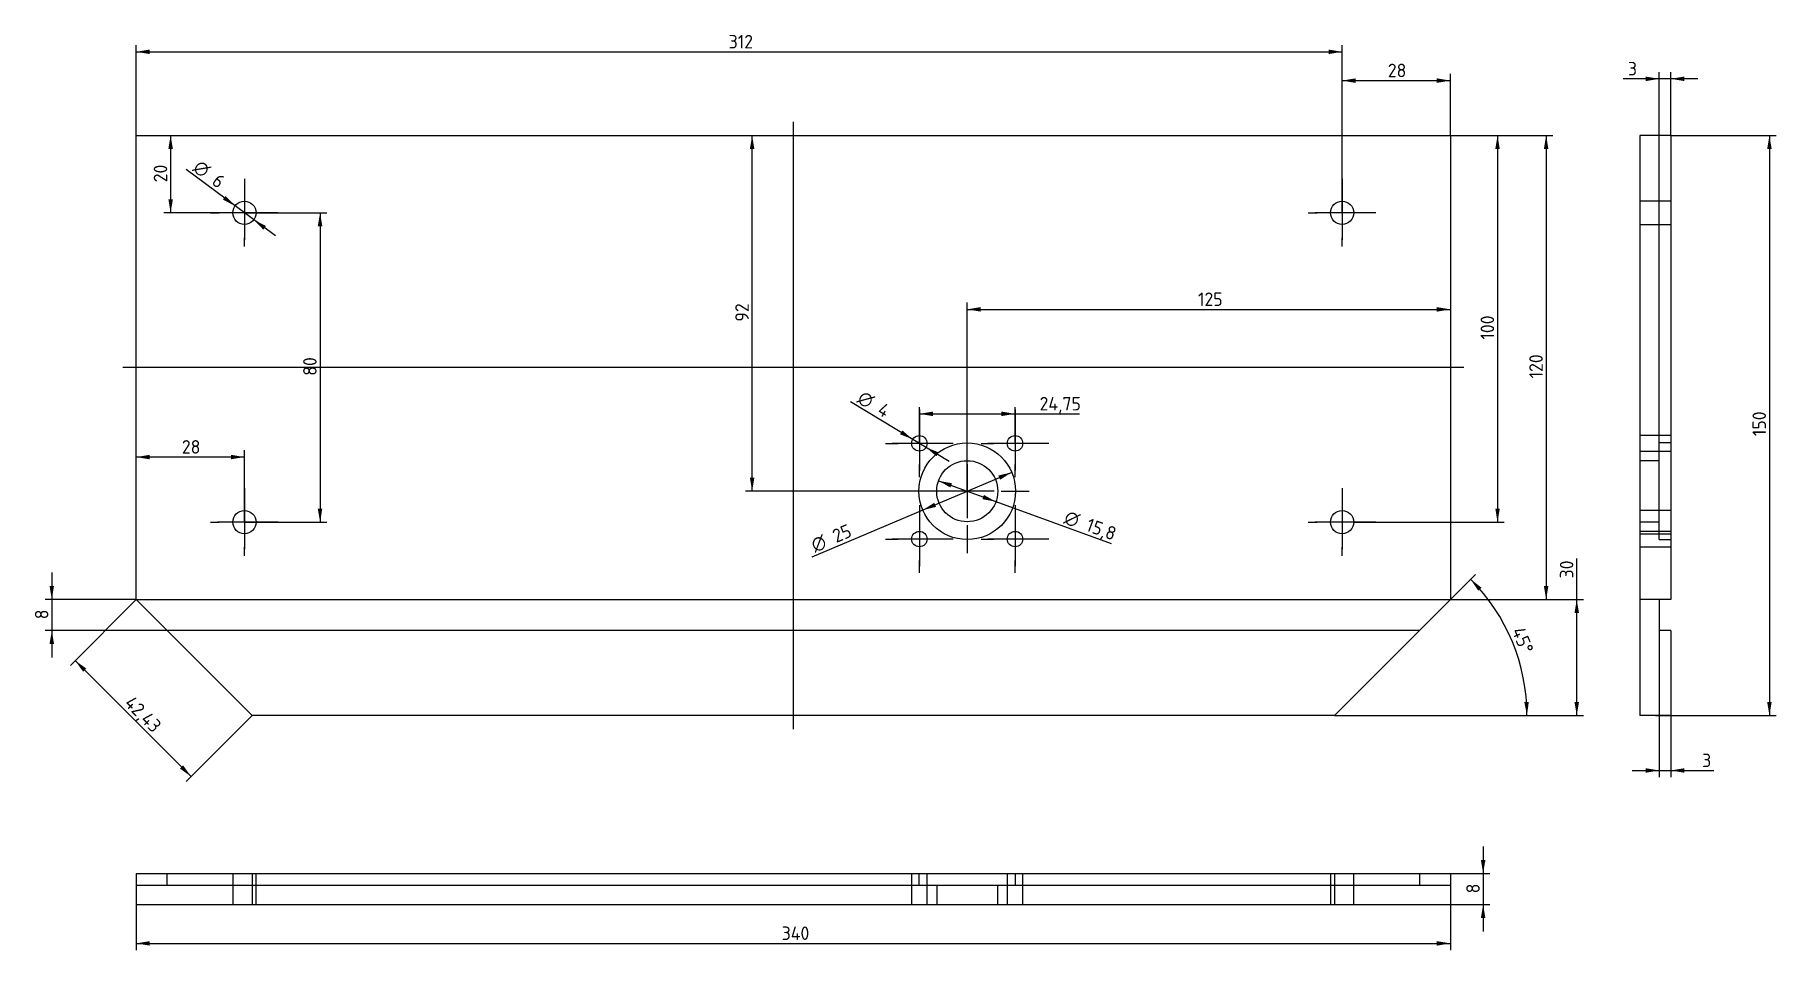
# Model space of a CAD drawing. Header units: millimetres. Extents: x 78 to 528, y 89 to 326.
import ezdxf
from ezdxf.enums import TextEntityAlignment as Align
from ezdxf.lldxf.tags import DXFTag

# ---------------------------------------------------------------- set-up
doc = ezdxf.new("R2010")
doc.units = ezdxf.units.MM
for name, color, linetype in [('Ansicht1', 7, 'Continuous'), ('Ansicht2', 7, 'Continuous'), ('Default', 7, 'Continuous'), ('Maße', 7, 'Continuous'), ('SEITE_RECHTS', 7, 'Continuous')]:
    doc.layers.add(name, color=color, linetype=linetype)
doc.styles.add('SEACAD_Solid_Edge_ISO', font='seiso.ttf')
doc.styles.add('SEACAD_Solid_Edge_ISO1_Symbols', font='semeci1.ttf')
tags = doc.linetypes.add('CENTER2', pattern=[28.575, 19.05, -3.175, 3.175, -3.175]).pattern_tags.tags
tags[10:11] = [DXFTag(74, 4), DXFTag(75, 0), DXFTag(340, '0'), DXFTag(46, 0.0), DXFTag(50, 0.0), DXFTag(44, 0.0), DXFTag(45, 0.0)]
tags[8:9] = [DXFTag(74, 4), DXFTag(75, 0), DXFTag(340, '0'), DXFTag(46, 0.0), DXFTag(50, 0.0), DXFTag(44, 0.0), DXFTag(45, 0.0)]
tags[6:7] = [DXFTag(74, 4), DXFTag(75, 0), DXFTag(340, '0'), DXFTag(46, 0.0), DXFTag(50, 0.0), DXFTag(44, 0.0), DXFTag(45, 0.0)]
tags[4:5] = [DXFTag(74, 4), DXFTag(75, 0), DXFTag(340, '0'), DXFTag(46, 0.0), DXFTag(50, 0.0), DXFTag(44, 0.0), DXFTag(45, 0.0)]
doc.dimstyles.new('ISO', dxfattribs={"dimtxt": 3.5, "dimasz": 3.5, "dimexe": 1.75, "dimexo": 0, "dimgap": 1.75, "dimtad": 1, "dimtxsty": 'SEACAD_Solid_Edge_ISO', "dimblk1": '_SE_FILLED', "dimblk2": '_SE_FILLED', "dimsah": 1, "dimcen": 1.75, "dimadec": 0, "dimazin": 0, "dimtfac": 1, "dimtmove": 0, "dimatfit": 3, "dimfxl": 1, "dimtolj": 1, "dimarcsym": 0})

# ---------------------------------------------------------------- blocks, each defined once
blk = doc.blocks.new('SEANNOT_GROUP')
at = {"layer": 'Maße', "color": 7, "linetype": 'CENTER2'}
for p, q in [((131.94, 208.93), (131.94, 206.68)), ((131.94, 207.18), (131.94, 193.18)), ((123.19, 200.18), (125.44, 200.18)), ((138.94, 200.18), (124.94, 200.18)), ((140.69, 200.18), (138.44, 200.18)), ((131.94, 191.43), (131.94, 193.68))]:
    blk.add_line(p, q, dxfattribs=at)
blk = doc.blocks.new('SEANNOT_GROUP1')
at = {"layer": 'Maße', "color": 7, "linetype": 'CENTER2'}
for p, q in [((131.94, 288.93), (131.94, 286.68)), ((131.94, 287.18), (131.94, 273.18)), ((123.19, 280.18), (125.44, 280.18)), ((138.94, 280.18), (124.94, 280.18)), ((140.69, 280.18), (138.44, 280.18)), ((131.94, 271.43), (131.94, 273.68))]:
    blk.add_line(p, q, dxfattribs=at)
blk = doc.blocks.new('SEANNOT_GROUP2')
at = {"layer": 'Maße', "color": 7, "linetype": 'CENTER2'}
for p, q in [((306.56, 204.55), (306.56, 201.3)), ((306.56, 202.8), (306.56, 188.8)), ((297.81, 195.8), (301.06, 195.8)), ((313.56, 195.8), (299.56, 195.8)), ((315.31, 195.8), (312.06, 195.8)), ((306.56, 187.05), (306.56, 190.3))]:
    blk.add_line(p, q, dxfattribs=at)
blk = doc.blocks.new('SEANNOT_GROUP3')
at = {"layer": 'Maße', "color": 7, "linetype": 'CENTER2'}
for p, q in [((306.56, 229.3), (306.56, 226.05)), ((306.56, 227.55), (306.56, 213.55)), ((297.81, 220.55), (301.06, 220.55)), ((313.56, 220.55), (299.56, 220.55)), ((315.31, 220.55), (312.06, 220.55)), ((306.56, 211.8), (306.56, 215.05))]:
    blk.add_line(p, q, dxfattribs=at)
blk = doc.blocks.new('SEANNOT_GROUP4')
at = {"layer": 'Maße', "color": 7, "linetype": 'CENTER2'}
for p, q in [((318.94, 216.93), (318.94, 224.18)), ((318.94, 215.18), (318.94, 201.18)), ((310.19, 208.18), (302.94, 208.18)), ((325.94, 208.18), (311.94, 208.18)), ((327.69, 208.18), (334.94, 208.18)), ((318.94, 199.43), (318.94, 192.18))]:
    blk.add_line(p, q, dxfattribs=at)
blk = doc.blocks.new('SEANNOT_GROUP5')
at = {"layer": 'Maße', "color": 7, "linetype": 'CENTER2'}
for p, q in [((331.31, 204.55), (331.31, 201.3)), ((331.31, 202.8), (331.31, 188.8)), ((322.56, 195.8), (325.81, 195.8)), ((338.31, 195.8), (324.31, 195.8)), ((340.06, 195.8), (336.81, 195.8)), ((331.31, 187.05), (331.31, 190.3))]:
    blk.add_line(p, q, dxfattribs=at)
blk = doc.blocks.new('SEANNOT_GROUP6')
at = {"layer": 'Maße', "color": 7, "linetype": 'CENTER2'}
for p, q in [((331.31, 229.3), (331.31, 226.05)), ((331.31, 227.55), (331.31, 213.55)), ((322.56, 220.55), (325.81, 220.55)), ((338.31, 220.55), (324.31, 220.55)), ((340.06, 220.55), (336.81, 220.55)), ((331.31, 211.8), (331.31, 215.05))]:
    blk.add_line(p, q, dxfattribs=at)
blk = doc.blocks.new('SEANNOT_GROUP7')
at = {"layer": 'Maße', "color": 7, "linetype": 'CENTER2'}
for p, q in [((415.94, 208.93), (415.94, 206.68)), ((415.94, 207.18), (415.94, 193.18)), ((407.19, 200.18), (409.44, 200.18)), ((422.94, 200.18), (408.94, 200.18)), ((424.69, 200.18), (422.44, 200.18)), ((415.94, 191.43), (415.94, 193.68))]:
    blk.add_line(p, q, dxfattribs=at)
blk = doc.blocks.new('SEANNOT_GROUP8')
at = {"layer": 'Maße', "color": 7, "linetype": 'CENTER2'}
for p, q in [((415.94, 288.93), (415.94, 286.68)), ((415.94, 287.18), (415.94, 273.18)), ((407.19, 280.18), (409.44, 280.18)), ((422.94, 280.18), (408.94, 280.18)), ((424.69, 280.18), (422.44, 280.18)), ((415.94, 271.43), (415.94, 273.68))]:
    blk.add_line(p, q, dxfattribs=at)
blk = doc.blocks.new('SEANNOT_GROUP9')
at = {"layer": 'Maße', "color": 7, "linetype": 'CENTER2'}
blk.add_line((273.94, 303.68), (273.94, 146.68), dxfattribs=at)
blk = doc.blocks.new('SEANNOT_GROUP10')
at = {"layer": 'Maße', "color": 7, "linetype": 'CENTER2'}
blk.add_line((447.44, 240.18), (100.44, 240.18), dxfattribs=at)
blk = doc.blocks.new('SE')
at = {"layer": 'SEITE_RECHTS', "color": 7, "linetype": 'Continuous'}
for p, q in [((103.94, 300.18), (443.94, 300.18)), ((103.94, 180.18), (103.94, 300.18)), ((443.94, 300.18), (443.94, 180.18)), ((133.94, 150.18), (103.94, 180.18)), ((103.94, 180.18), (443.94, 180.18)), ((443.94, 180.18), (413.94, 150.18)), ((435.94, 172.18), (111.94, 172.18)), ((413.94, 150.18), (133.94, 150.18))]:
    blk.add_line(p, q, dxfattribs=at)
for centre, radius in [((131.94, 280.18), 3), ((415.94, 280.18), 3), ((306.56, 220.55), 2), ((331.31, 220.55), 2), ((318.94, 208.18), 12.5), ((318.94, 208.18), 7.9), ((131.94, 200.18), 3), ((415.94, 200.18), 3), ((306.56, 195.8), 2), ((331.31, 195.8), 2)]:
    blk.add_circle(centre, radius, dxfattribs=at)
blk = doc.blocks.new('SE1')
at = {"layer": 'SEITE_RECHTS', "color": 7, "linetype": 'Continuous'}
for p, q in [((103.94, 109.29), (443.94, 109.29)), ((103.94, 109.29), (103.94, 101.29)), ((111.94, 106.29), (111.94, 109.29)), ((128.94, 109.29), (128.94, 101.29)), ((133.94, 109.29), (133.94, 101.29)), ((134.94, 101.29), (134.94, 109.29)), ((304.56, 109.29), (304.56, 101.29)), ((306.44, 109.29), (306.44, 106.29)), ((308.56, 101.29), (308.56, 109.29)), ((329.31, 109.29), (329.31, 101.29)), ((331.44, 106.29), (331.44, 109.29)), ((333.31, 101.29), (333.31, 109.29)), ((412.94, 109.29), (412.94, 101.29)), ((413.94, 109.29), (413.94, 101.29)), ((418.94, 101.29), (418.94, 109.29)), ((435.94, 109.29), (435.94, 106.29)), ((443.94, 109.29), (443.94, 101.29)), ((103.94, 106.29), (306.44, 106.29)), ((306.44, 106.29), (331.44, 106.29)), ((311.04, 106.29), (311.04, 101.29)), ((326.84, 101.29), (326.84, 106.29)), ((331.44, 106.29), (443.94, 106.29)), ((103.94, 101.29), (443.94, 101.29))]:
    blk.add_line(p, q, dxfattribs=at)
blk = doc.blocks.new('SE2')
at = {"layer": 'SEITE_RECHTS', "color": 7, "linetype": 'Continuous'}
for p, q in [((492.99, 300.18), (492.99, 180.18)), ((500.99, 300.18), (492.99, 300.18)), ((500.99, 300.18), (500.99, 180.18)), ((500.99, 283.18), (492.99, 283.18)), ((492.99, 277.18), (500.99, 277.18)), ((500.99, 222.55), (492.99, 222.55)), ((492.99, 218.55), (500.99, 218.55)), ((497.99, 195.68), (497.99, 220.68)), ((500.99, 220.68), (497.99, 220.68)), ((497.99, 216.08), (492.99, 216.08)), ((500.99, 203.18), (492.99, 203.18)), ((492.99, 200.28), (497.99, 200.28)), ((500.99, 197.8), (492.99, 197.8)), ((492.99, 197.18), (500.99, 197.18)), ((492.99, 193.8), (500.99, 193.8)), ((497.99, 195.68), (500.99, 195.68)), ((492.99, 180.18), (492.99, 150.18)), ((497.99, 180.18), (492.99, 180.18)), ((500.99, 180.18), (497.99, 180.18)), ((497.99, 180.18), (497.99, 172.18)), ((500.99, 172.18), (497.99, 172.18)), ((500.99, 172.18), (500.99, 150.18)), ((500.99, 150.18), (492.99, 150.18))]:
    blk.add_line(p, q, dxfattribs=at)
blk = doc.blocks.new('DMBLK1')
at = {"layer": 'Maße', "linetype": 'Continuous'}
for points in [[(453.01, 112.79), (451.84, 112.79), (452.42, 109.29)], [(453.01, 97.79), (452.42, 101.29), (451.84, 97.79)]]:
    blk.add_hatch(color=7, dxfattribs=at).paths.add_polyline_path(points)
at = {"layer": 'Maße', "color": 7, "linetype": 'Continuous'}
for p, q in [((452.42, 116.29), (452.42, 94.29)), ((443.94, 109.29), (454.17, 109.29)), ((443.94, 101.29), (454.17, 101.29))]:
    blk.add_line(p, q, dxfattribs=at)
at = {"layer": 'Maße', "color": 7, "linetype": 'Continuous', "style": 'SEACAD_Solid_Edge_ISO'}
blk.add_text('8', height=3.5, rotation=90, dxfattribs=at).set_placement((448.05, 104.18), align=Align.TOP_LEFT)
blk = doc.blocks.new('_SE_FILLED')
at = {"color": 0}
blk.add_line((0, 0), (-1, 0), dxfattribs=at)
blk.add_solid([(0, 0), (-1, -0.1665), (-1, 0.1665), (0, 0)], dxfattribs=at)
blk = doc.blocks.new('DMBLK2')
at = {"layer": 'Maße', "linetype": 'Continuous'}
for points in [[(107.44, 90.66), (107.44, 91.82), (103.94, 91.24)], [(440.44, 90.66), (443.94, 91.24), (440.44, 91.82)]]:
    blk.add_hatch(color=7, dxfattribs=at).paths.add_polyline_path(points)
at = {"layer": 'Maße', "color": 7, "linetype": 'Continuous'}
for p, q in [((103.94, 101.29), (103.94, 89.49)), ((443.94, 101.29), (443.94, 89.49)), ((103.94, 91.24), (443.94, 91.24))]:
    blk.add_line(p, q, dxfattribs=at)
at = {"layer": 'Maße', "color": 7, "linetype": 'Continuous', "style": 'SEACAD_Solid_Edge_ISO'}
blk.add_text('340', height=3.5, dxfattribs=at).set_placement((270.95, 95.62), align=Align.TOP_LEFT)
blk = doc.blocks.new('DMBLK3')
at = {"layer": 'Maße', "linetype": 'Continuous'}
for points in [[(494.49, 135.38), (497.99, 135.96), (494.49, 136.54)], [(504.49, 135.38), (504.49, 136.54), (500.99, 135.96)]]:
    blk.add_hatch(color=7, dxfattribs=at).paths.add_polyline_path(points)
at = {"layer": 'Maße', "color": 7, "linetype": 'Continuous'}
for p, q in [((497.99, 172.18), (497.99, 134.21)), ((500.99, 161.18), (500.99, 134.21)), ((490.99, 135.96), (512.13, 135.96))]:
    blk.add_line(p, q, dxfattribs=at)
at = {"layer": 'Maße', "color": 7, "linetype": 'Continuous', "style": 'SEACAD_Solid_Edge_ISO'}
blk.add_text('3', height=3.5, dxfattribs=at).set_placement((509.08, 140.33), align=Align.TOP_LEFT)
blk = doc.blocks.new('DMBLK4')
at = {"layer": 'Maße', "linetype": 'Continuous'}
for points in [[(494.49, 315.42), (494.49, 314.25), (497.99, 314.83)], [(504.49, 315.42), (500.99, 314.83), (504.49, 314.25)]]:
    blk.add_hatch(color=7, dxfattribs=at).paths.add_polyline_path(points)
at = {"layer": 'Maße', "color": 7, "linetype": 'Continuous'}
for p, q in [((497.99, 208.18), (497.99, 316.58)), ((500.99, 300.18), (500.99, 316.58)), ((507.99, 314.83), (488.67, 314.83))]:
    blk.add_line(p, q, dxfattribs=at)
at = {"layer": 'Maße', "color": 7, "linetype": 'Continuous', "style": 'SEACAD_Solid_Edge_ISO'}
blk.add_text('3', height=3.5, dxfattribs=at).set_placement((489.89, 319.21), align=Align.TOP_LEFT)
blk = doc.blocks.new('DMBLK5')
at = {"layer": 'Maße', "linetype": 'Continuous'}
for points in [[(322.44, 255.79), (318.94, 255.21), (322.44, 254.62)], [(440.44, 255.79), (440.44, 254.62), (443.94, 255.21)]]:
    blk.add_hatch(color=7, dxfattribs=at).paths.add_polyline_path(points)
at = {"layer": 'Maße', "color": 7, "linetype": 'Continuous'}
for p, q in [((318.94, 208.18), (318.94, 256.96)), ((318.94, 255.21), (443.94, 255.21))]:
    blk.add_line(p, q, dxfattribs=at)
at = {"layer": 'Maße', "color": 7, "linetype": 'Continuous', "style": 'SEACAD_Solid_Edge_ISO'}
blk.add_text('125', height=3.5, dxfattribs=at).set_placement((378.65, 259.58), align=Align.TOP_LEFT)
blk = doc.blocks.new('DMBLK6')
at = {"layer": 'Maße', "linetype": 'Continuous'}
for points in [[(81.52, 183.68), (82.1, 180.18), (82.68, 183.68)], [(81.52, 168.68), (82.68, 168.68), (82.1, 172.18)]]:
    blk.add_hatch(color=7, dxfattribs=at).paths.add_polyline_path(points)
at = {"layer": 'Maße', "color": 7, "linetype": 'Continuous'}
for p, q in [((82.1, 187.18), (82.1, 165.18)), ((103.94, 180.18), (80.35, 180.18)), ((111.94, 172.18), (80.35, 172.18))]:
    blk.add_line(p, q, dxfattribs=at)
at = {"layer": 'Maße', "color": 7, "linetype": 'Continuous', "style": 'SEACAD_Solid_Edge_ISO'}
blk.add_text('8', height=3.5, rotation=90, dxfattribs=at).set_placement((77.72, 175.07), align=Align.TOP_LEFT)
blk = doc.blocks.new('DMBLK7')
at = {"layer": 'Maße', "linetype": 'Continuous'}
for points in [[(262.72, 296.68), (263.88, 296.68), (263.3, 300.18)], [(262.72, 211.68), (263.3, 208.18), (263.88, 211.68)]]:
    blk.add_hatch(color=7, dxfattribs=at).paths.add_polyline_path(points)
at = {"layer": 'Maße', "color": 7, "linetype": 'Continuous'}
for p, q in [((263.3, 208.18), (263.3, 300.18)), ((318.94, 208.18), (261.55, 208.18))]:
    blk.add_line(p, q, dxfattribs=at)
at = {"layer": 'Maße', "color": 7, "linetype": 'Continuous', "style": 'SEACAD_Solid_Edge_ISO'}
blk.add_text('92', height=3.5, rotation=90, dxfattribs=at).set_placement((258.93, 252.03), align=Align.TOP_LEFT)
blk = doc.blocks.new('DMBLK8')
at = {"layer": 'Maße', "linetype": 'Continuous'}
for points in [[(310.06, 228.77), (306.56, 228.19), (310.06, 227.61)], [(327.81, 228.77), (327.81, 227.61), (331.31, 228.19)]]:
    blk.add_hatch(color=7, dxfattribs=at).paths.add_polyline_path(points)
at = {"layer": 'Maße', "color": 7, "linetype": 'Continuous'}
for p, q in [((306.56, 220.55), (306.56, 229.94)), ((331.31, 220.55), (331.31, 229.94)), ((306.56, 228.19), (347.95, 228.19))]:
    blk.add_line(p, q, dxfattribs=at)
at = {"layer": 'Maße', "color": 7, "linetype": 'Continuous', "style": 'SEACAD_Solid_Edge_ISO'}
blk.add_text('24,75', height=3.5, dxfattribs=at).set_placement((337.66, 232.57), align=Align.TOP_LEFT)
blk = doc.blocks.new('DMBLK9')
at = {"layer": 'Maße', "linetype": 'Continuous'}
for points in [[(315, 210.23), (311.51, 210.88), (314.6, 209.14)], [(323.27, 207.22), (322.87, 206.13), (326.36, 205.48)]]:
    blk.add_hatch(color=7, dxfattribs=at).paths.add_polyline_path(points)
at = {"layer": 'Maße', "color": 7, "linetype": 'Continuous'}
for p, q in [((311.51, 210.88), (326.36, 205.48)), ((326.36, 205.48), (356.15, 194.63))]:
    blk.add_line(p, q, dxfattribs=at)
for s, style, p in [('O', 'SEACAD_Solid_Edge_ISO1_Symbols', (344.95, 203.36)), ('15,8', 'SEACAD_Solid_Edge_ISO', (350.59, 201.31))]:
    blk.add_text(s, height=3.5, rotation=339.9989, dxfattribs=dict(at, style=style)).set_placement(p, align=Align.TOP_LEFT)
blk = doc.blocks.new('DMBLK10')
at = {"layer": 'Maße', "linetype": 'Continuous'}
for points in [[(327.45, 211.15), (330.45, 213.06), (327, 212.23)], [(310.88, 204.13), (310.42, 205.2), (307.43, 203.3)]]:
    blk.add_hatch(color=7, dxfattribs=at).paths.add_polyline_path(points)
at = {"layer": 'Maße', "color": 7, "linetype": 'Continuous'}
for p, q in [((330.45, 213.06), (307.43, 203.3)), ((307.43, 203.3), (278.73, 191.14))]:
    blk.add_line(p, q, dxfattribs=at)
for s, style, p in [('25', 'SEACAD_Solid_Edge_ISO', (283.67, 197.98)), ('O', 'SEACAD_Solid_Edge_ISO1_Symbols', (278.15, 195.64))]:
    blk.add_text(s, height=3.5, rotation=22.9691, dxfattribs=dict(at, style=style)).set_placement(p, align=Align.TOP_LEFT)
blk = doc.blocks.new('DMBLK11')
at = {"layer": 'Maße', "linetype": 'Continuous'}
for points in [[(301.55, 222.9), (304.85, 221.59), (302.16, 223.9)], [(310.97, 217.21), (311.57, 218.21), (308.27, 219.52)]]:
    blk.add_hatch(color=7, dxfattribs=at).paths.add_polyline_path(points)
at = {"layer": 'Maße', "color": 7, "linetype": 'Continuous'}
for p, q in [((304.85, 221.59), (288.77, 231.3)), ((314.27, 215.9), (304.85, 221.59))]:
    blk.add_line(p, q, dxfattribs=at)
for s, style, p in [('O', 'SEACAD_Solid_Edge_ISO1_Symbols', (292.08, 234.41)), ('4', 'SEACAD_Solid_Edge_ISO', (297.21, 231.31))]:
    blk.add_text(s, height=3.5, rotation=328.8793, dxfattribs=dict(at, style=style)).set_placement(p, align=Align.TOP_LEFT)
blk = doc.blocks.new('DMBLK12')
at = {"layer": 'Maße', "linetype": 'Continuous'}
for points in [[(126.37, 283.59), (129.53, 281.97), (127.07, 284.52)], [(136.81, 275.83), (137.5, 276.77), (134.35, 278.39)]]:
    blk.add_hatch(color=7, dxfattribs=at).paths.add_polyline_path(points)
at = {"layer": 'Maße', "color": 7, "linetype": 'Continuous'}
for p, q in [((129.53, 281.97), (116.91, 291.34)), ((139.97, 274.22), (129.53, 281.97))]:
    blk.add_line(p, q, dxfattribs=at)
for s, style, p in [('O', 'SEACAD_Solid_Edge_ISO1_Symbols', (120.51, 294.12)), ('6', 'SEACAD_Solid_Edge_ISO', (125.32, 290.54))]:
    blk.add_text(s, height=3.5, rotation=323.398, dxfattribs=dict(at, style=style)).set_placement(p, align=Align.TOP_LEFT)
blk = doc.blocks.new('DMBLK13')
at = {"layer": 'Maße', "linetype": 'Continuous'}
for points in [[(469.31, 296.68), (468.73, 300.18), (468.14, 296.68)], [(469.31, 183.68), (468.14, 183.68), (468.73, 180.18)]]:
    blk.add_hatch(color=7, dxfattribs=at).paths.add_polyline_path(points)
at = {"layer": 'Maße', "color": 7, "linetype": 'Continuous'}
for p, q in [((443.94, 300.18), (470.48, 300.18)), ((468.73, 300.18), (468.73, 180.18)), ((443.94, 180.18), (470.48, 180.18))]:
    blk.add_line(p, q, dxfattribs=at)
at = {"layer": 'Maße', "color": 7, "linetype": 'Continuous', "style": 'SEACAD_Solid_Edge_ISO'}
blk.add_text('120', height=3.5, rotation=90, dxfattribs=at).set_placement((464.35, 237.35), align=Align.TOP_LEFT)
blk = doc.blocks.new('DMBLK14')
at = {"layer": 'Maße', "linetype": 'Continuous'}
for points in [[(90.21, 161.5), (91.03, 162.32), (88.14, 164.38)], [(115.26, 136.45), (118.14, 134.38), (116.08, 137.27)]]:
    blk.add_hatch(color=7, dxfattribs=at).paths.add_polyline_path(points)
at = {"layer": 'Maße', "color": 7, "linetype": 'Continuous'}
for p, q in [((103.94, 180.18), (86.91, 163.15)), ((118.14, 134.38), (88.14, 164.38)), ((133.94, 150.18), (116.91, 133.15))]:
    blk.add_line(p, q, dxfattribs=at)
at = {"layer": 'Maße', "color": 7, "linetype": 'Continuous', "style": 'SEACAD_Solid_Edge_ISO'}
blk.add_text('42,43', height=3.5, rotation=315, dxfattribs=at).set_placement((103.14, 155.57), align=Align.TOP_LEFT)
blk = doc.blocks.new('DMBLK15')
at = {"layer": 'Maße', "linetype": 'Continuous'}
for points in [[(477.23, 176.68), (476.64, 180.18), (476.06, 176.68)], [(477.23, 153.68), (476.06, 153.68), (476.64, 150.18)]]:
    blk.add_hatch(color=7, dxfattribs=at).paths.add_polyline_path(points)
at = {"layer": 'Maße', "color": 7, "linetype": 'Continuous'}
for p, q in [((476.64, 150.18), (476.64, 190.75)), ((443.94, 180.18), (478.39, 180.18)), ((413.94, 150.18), (478.39, 150.18))]:
    blk.add_line(p, q, dxfattribs=at)
at = {"layer": 'Maße', "color": 7, "linetype": 'Continuous', "style": 'SEACAD_Solid_Edge_ISO'}
blk.add_text('30', height=3.5, rotation=90, dxfattribs=at).set_placement((472.27, 185.63), align=Align.TOP_LEFT)
blk = doc.blocks.new('DMBLK16')
at = {"layer": 'Maße', "linetype": 'Continuous'}
for points in [[(451.99, 183.25), (449.18, 185.42), (451.14, 182.46)], [(463.07, 153.66), (463.77, 150.18), (464.23, 153.7)]]:
    blk.add_hatch(color=7, dxfattribs=at).paths.add_polyline_path(points)
at = {"layer": 'Maße', "color": 7, "linetype": 'Continuous'}
for p, q in [((443.94, 180.18), (450.41, 186.65)), ((413.94, 150.18), (465.52, 150.18))]:
    blk.add_line(p, q, dxfattribs=at)
blk.add_arc((413.94, 150.18), 49.83, 0, 45, dxfattribs=at)
at = {"layer": 'Maße', "color": 7, "linetype": 'Continuous', "style": 'SEACAD_Solid_Edge_ISO'}
blk.add_text('45°', height=3.5, rotation=292.5, dxfattribs=at).set_placement((462.97, 173.46), align=Align.TOP_LEFT)
blk = doc.blocks.new('DMBLK17')
at = {"layer": 'Maße', "linetype": 'Continuous'}
for points in [[(152.09, 276.68), (151.51, 280.18), (150.92, 276.68)], [(152.09, 203.68), (150.92, 203.68), (151.51, 200.18)]]:
    blk.add_hatch(color=7, dxfattribs=at).paths.add_polyline_path(points)
at = {"layer": 'Maße', "color": 7, "linetype": 'Continuous'}
for p, q in [((131.94, 280.18), (153.26, 280.18)), ((151.51, 280.18), (151.51, 200.18)), ((131.94, 200.18), (153.26, 200.18))]:
    blk.add_line(p, q, dxfattribs=at)
at = {"layer": 'Maße', "color": 7, "linetype": 'Continuous', "style": 'SEACAD_Solid_Edge_ISO'}
blk.add_text('80', height=3.5, rotation=90, dxfattribs=at).set_placement((147.13, 238.03), align=Align.TOP_LEFT)
blk = doc.blocks.new('DMBLK18')
at = {"layer": 'Maße', "linetype": 'Continuous'}
for points in [[(113.43, 296.68), (112.84, 300.18), (112.26, 296.68)], [(113.43, 283.68), (112.26, 283.68), (112.84, 280.18)]]:
    blk.add_hatch(color=7, dxfattribs=at).paths.add_polyline_path(points)
at = {"layer": 'Maße', "color": 7, "linetype": 'Continuous'}
for p, q in [((112.84, 300.18), (112.84, 280.18)), ((131.94, 280.18), (111.09, 280.18))]:
    blk.add_line(p, q, dxfattribs=at)
at = {"layer": 'Maße', "color": 7, "linetype": 'Continuous', "style": 'SEACAD_Solid_Edge_ISO'}
blk.add_text('20', height=3.5, rotation=90, dxfattribs=at).set_placement((108.47, 288.07), align=Align.TOP_LEFT)
blk = doc.blocks.new('DMBLK19')
at = {"layer": 'Maße', "linetype": 'Continuous'}
for points in [[(456.73, 296.68), (456.15, 300.18), (455.57, 296.68)], [(456.73, 203.68), (455.57, 203.68), (456.15, 200.18)]]:
    blk.add_hatch(color=7, dxfattribs=at).paths.add_polyline_path(points)
at = {"layer": 'Maße', "color": 7, "linetype": 'Continuous'}
for p, q in [((443.94, 300.18), (457.9, 300.18)), ((456.15, 300.18), (456.15, 200.18)), ((418.94, 200.18), (457.9, 200.18))]:
    blk.add_line(p, q, dxfattribs=at)
at = {"layer": 'Maße', "color": 7, "linetype": 'Continuous', "style": 'SEACAD_Solid_Edge_ISO'}
blk.add_text('100', height=3.5, rotation=90, dxfattribs=at).set_placement((451.77, 247.39), align=Align.TOP_LEFT)
blk = doc.blocks.new('DMBLK20')
at = {"layer": 'Maße', "linetype": 'Continuous'}
for points in [[(527.07, 296.68), (526.49, 300.18), (525.9, 296.68)], [(527.07, 153.68), (525.9, 153.68), (526.49, 150.18)]]:
    blk.add_hatch(color=7, dxfattribs=at).paths.add_polyline_path(points)
at = {"layer": 'Maße', "color": 7, "linetype": 'Continuous'}
for p, q in [((500.99, 300.18), (528.24, 300.18)), ((526.49, 300.18), (526.49, 150.18)), ((496.99, 150.18), (528.24, 150.18))]:
    blk.add_line(p, q, dxfattribs=at)
at = {"layer": 'Maße', "color": 7, "linetype": 'Continuous', "style": 'SEACAD_Solid_Edge_ISO'}
blk.add_text('150', height=3.5, rotation=90, dxfattribs=at).set_placement((522.11, 222.43), align=Align.TOP_LEFT)
blk = doc.blocks.new('DMBLK21')
at = {"layer": 'Maße', "linetype": 'Continuous'}
for points in [[(419.44, 314.95), (415.94, 314.37), (419.44, 313.78)], [(440.44, 314.95), (440.44, 313.78), (443.94, 314.37)]]:
    blk.add_hatch(color=7, dxfattribs=at).paths.add_polyline_path(points)
at = {"layer": 'Maße', "color": 7, "linetype": 'Continuous'}
for p, q in [((415.94, 280.18), (415.94, 316.12)), ((443.94, 300.18), (443.94, 316.12)), ((415.94, 314.37), (443.94, 314.37))]:
    blk.add_line(p, q, dxfattribs=at)
at = {"layer": 'Maße', "color": 7, "linetype": 'Continuous', "style": 'SEACAD_Solid_Edge_ISO'}
blk.add_text('28', height=3.5, dxfattribs=at).set_placement((427.75, 318.74), align=Align.TOP_LEFT)
blk = doc.blocks.new('DMBLK22')
at = {"layer": 'Maße', "linetype": 'Continuous'}
for points in [[(107.44, 217.59), (103.94, 217.01), (107.44, 216.43)], [(128.44, 217.59), (128.44, 216.43), (131.94, 217.01)]]:
    blk.add_hatch(color=7, dxfattribs=at).paths.add_polyline_path(points)
at = {"layer": 'Maße', "color": 7, "linetype": 'Continuous'}
for p, q in [((131.94, 217.01), (103.94, 217.01)), ((131.94, 200.18), (131.94, 218.76))]:
    blk.add_line(p, q, dxfattribs=at)
at = {"layer": 'Maße', "color": 7, "linetype": 'Continuous', "style": 'SEACAD_Solid_Edge_ISO'}
blk.add_text('28', height=3.5, dxfattribs=at).set_placement((115.75, 221.39), align=Align.TOP_LEFT)
blk = doc.blocks.new('DMBLK23')
at = {"layer": 'Maße', "linetype": 'Continuous'}
for points in [[(107.44, 322.4), (103.94, 321.82), (107.44, 321.24)], [(412.44, 322.4), (412.44, 321.24), (415.94, 321.82)]]:
    blk.add_hatch(color=7, dxfattribs=at).paths.add_polyline_path(points)
at = {"layer": 'Maße', "color": 7, "linetype": 'Continuous'}
for p, q in [((103.94, 300.18), (103.94, 323.57)), ((103.94, 321.82), (415.94, 321.82)), ((415.94, 280.18), (415.94, 323.57))]:
    blk.add_line(p, q, dxfattribs=at)
at = {"layer": 'Maße', "color": 7, "linetype": 'Continuous', "style": 'SEACAD_Solid_Edge_ISO'}
blk.add_text('312', height=3.5, dxfattribs=at).set_placement((257.23, 326.19), align=Align.TOP_LEFT)

msp = doc.modelspace()

# ---------------------------------------------------------------- block references
at = {"layer": 'Ansicht1'}
msp.add_blockref('SE1', (0, 0), dxfattribs=at)
at = {"layer": 'Ansicht2'}
msp.add_blockref('SE2', (0, 0), dxfattribs=at)
at = {"layer": 'Default'}
msp.add_blockref('SE', (0, 0), dxfattribs=at)
at = {"layer": 'Maße'}
for name in ['SEANNOT_GROUP9', 'SEANNOT_GROUP1', 'SEANNOT_GROUP8', 'SEANNOT_GROUP10', 'SEANNOT_GROUP3', 'SEANNOT_GROUP6', 'SEANNOT_GROUP4', 'SEANNOT_GROUP', 'SEANNOT_GROUP7', 'SEANNOT_GROUP2', 'SEANNOT_GROUP5']:
    msp.add_blockref(name, (0, 0), dxfattribs=at)

# ---------------------------------------------------------------- dimensions: what is measured, and where the dimension line sits
at = {"layer": 'Maße', "color": 7, "linetype": 'Continuous'}
for base, p1, p2, picture, middle in [((415.937, 321.819), (103.937, 300.179), (415.937, 280.179), 'DMBLK23', (259.937, 321.819)), ((443.937, 314.366), (415.937, 280.179), (443.937, 300.179), 'DMBLK21', (429.937, 314.366)), ((497.986, 314.832), (500.986, 180.179), (497.986, 208.179), 'DMBLK4', (492.948, 314.832)), ((443.937, 255.207), (318.937, 208.179), (443.937, 180.179), 'DMBLK5', (381.437, 255.207)), ((103.937, 217.011), (131.937, 200.179), (103.937, 180.179), 'DMBLK22', (117.937, 217.011)), ((500.986, 135.958), (497.986, 180.179), (500.986, 161.179), 'DMBLK3', (507.855, 135.958))]:
    dim = msp.add_linear_dim(base=base, p1=p1, p2=p2, text='\\A1;<>', dimstyle='ISO', dxfattribs=at)
    dim.commit()
    dim.dimension.update_dxf_attribs({"geometry": picture, "text_midpoint": middle, "dimtype": 160})
for base, p1, p2, angle, picture, middle, dimtype in [((112.842, 280.179), (103.937, 300.179), (131.937, 280.179), 90, 'DMBLK18', (112.842, 290.179), 160), ((263.301, 300.179), (318.937, 208.179), (273.937, 300.179), 90, 'DMBLK7', (263.301, 254.179), 160), ((456.149, 200.179), (443.937, 300.179), (418.937, 200.179), 90, 'DMBLK19', (456.149, 250.179), 160), ((468.726, 300.179), (443.937, 300.179), (443.937, 180.179), 270, 'DMBLK13', (468.726, 240.179), 161), ((526.487, 150.179), (500.986, 300.179), (496.986, 150.179), 90, 'DMBLK20', (526.487, 225.179), 160), ((151.505, 280.179), (131.937, 280.179), (131.937, 200.179), 270, 'DMBLK17', (151.505, 240.179), 161), ((306.562, 228.19), (306.562, 220.554), (331.312, 220.554), 0, 'DMBLK8', (336.434, 228.19), 161), ((476.645, 180.179), (413.937, 150.179), (443.937, 180.179), 90, 'DMBLK15', (476.645, 184.403), 160), ((82.098, 172.179), (103.937, 180.179), (111.937, 172.179), 90, 'DMBLK6', (82.098, 176.179), 160), ((118.143, 134.384), (133.937, 150.179), (103.937, 180.179), 135, 'DMBLK14', (103.143, 149.384), 161), ((452.422, 109.294), (443.937, 109.294), (443.937, 101.294), 270, 'DMBLK1', (452.422, 105.294), 161), ((103.937, 91.24), (103.937, 101.294), (443.937, 101.294), 0, 'DMBLK2', (273.937, 91.24), 161)]:
    dim = msp.add_linear_dim(base=base, p1=p1, p2=p2, angle=angle, text='\\A1;<>', dimstyle='ISO', dxfattribs=at)
    dim.commit()
    dim.dimension.update_dxf_attribs({"geometry": picture, "text_midpoint": middle, "dimtype": dimtype})
for p1, p2, picture, middle in [((134.346, 278.39), (129.529, 281.967), 'DMBLK12', (125.419, 285.02)), ((308.275, 219.52), (304.85, 221.587), 'DMBLK11', (297.771, 225.861)), ((330.446, 213.057), (307.428, 203.301), 'DMBLK10', (290.318, 196.049)), ((311.514, 210.881), (326.361, 205.477), 'DMBLK9', (342.306, 199.673))]:
    dim = msp.add_diameter_dim_2p(p1=p1, p2=p2, text='\\A1;<>', dimstyle='ISO', override={"dimtmove": 1}, dxfattribs=at)
    dim.commit()
    dim.dimension.update_dxf_attribs({"geometry": picture, "text_midpoint": middle, "dimtype": 163})
dim = msp.add_angular_dim_2l(base=(459.979, 169.25), line1=((413.937, 150.179), (413.947, 150.179)), line2=((413.937, 150.179), (443.937, 180.179)), text='\\A1;<>', dimstyle='ISO', override={"dimtofl": 0}, dxfattribs=at)
dim.commit()
dim.dimension.update_dxf_attribs({"geometry": 'DMBLK16', "text_midpoint": (459.979, 169.25), "dimtype": 162})

doc.saveas('drawing.dxf')
